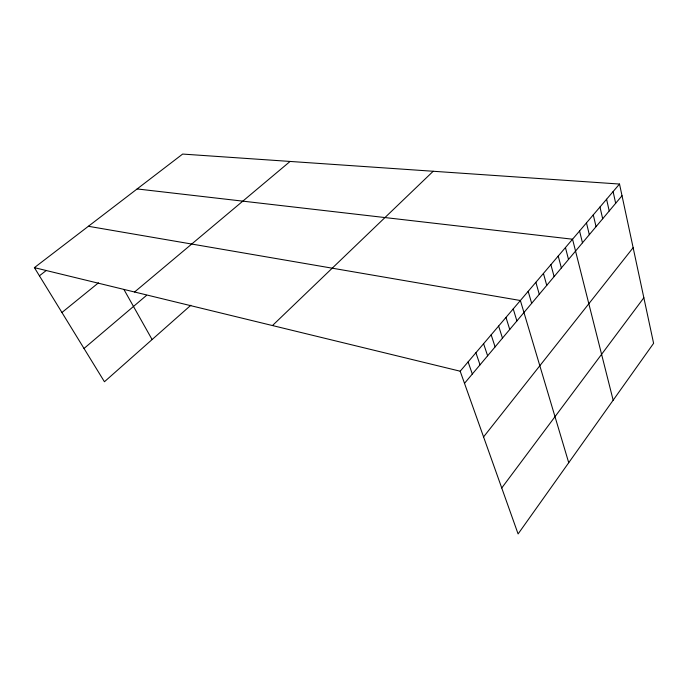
<?xml version="1.0" encoding="UTF-8"?>
<svg xmlns="http://www.w3.org/2000/svg" width="688" height="688" viewBox="0 0 688 688"><rect width="100%" height="100%" fill="white"/><g stroke="black" fill="none" stroke-linecap="round" stroke-linejoin="round"><path stroke-width="1.03" d="M501.741 487.973L643.848 297.758M483.569 436.914L633.141 247.68M464.503 383.336L622.021 195.727M619.518 184.049L653.6 343.321L518.098 533.931L460.186 371.21L619.518 184.049L182.647 154.069L34.4 267.641L104.438 381.745L190.86 305.24M272.474 325.544L433.199 171.26M84.013 348.472L146.596 295.324M134.581 292.004L290.104 161.439M61.937 312.498L98.487 282.828M39.414 275.802L46.32 270.453M137.127 188.942L572.554 239.218L613.163 400.21M88.374 226.283L520.377 300.51L568.727 462.714M34.4 267.641L460.186 371.21M124.055 289.7L152.1 339.554M468.107 361.905L472.321 374.023M475.907 352.738L480.026 364.846M483.595 343.716L487.62 355.808M491.163 334.815L495.093 346.898M498.628 326.052L502.472 338.118M505.981 317.409L509.739 329.466M513.231 308.895L516.894 320.935M528.186 291.334L531.669 303.331M535.866 282.312L539.272 294.283M543.434 273.428L546.745 285.382M550.882 264.674L554.115 276.61M558.217 256.056L561.365 267.967M565.441 247.568L568.512 259.462M579.563 230.979L582.478 242.821M586.468 222.869L589.315 234.685M593.28 214.88L596.049 226.662M599.979 207.002L602.679 218.758M606.592 199.236L609.215 210.975M613.103 191.591L615.665 203.295"/></g></svg>
